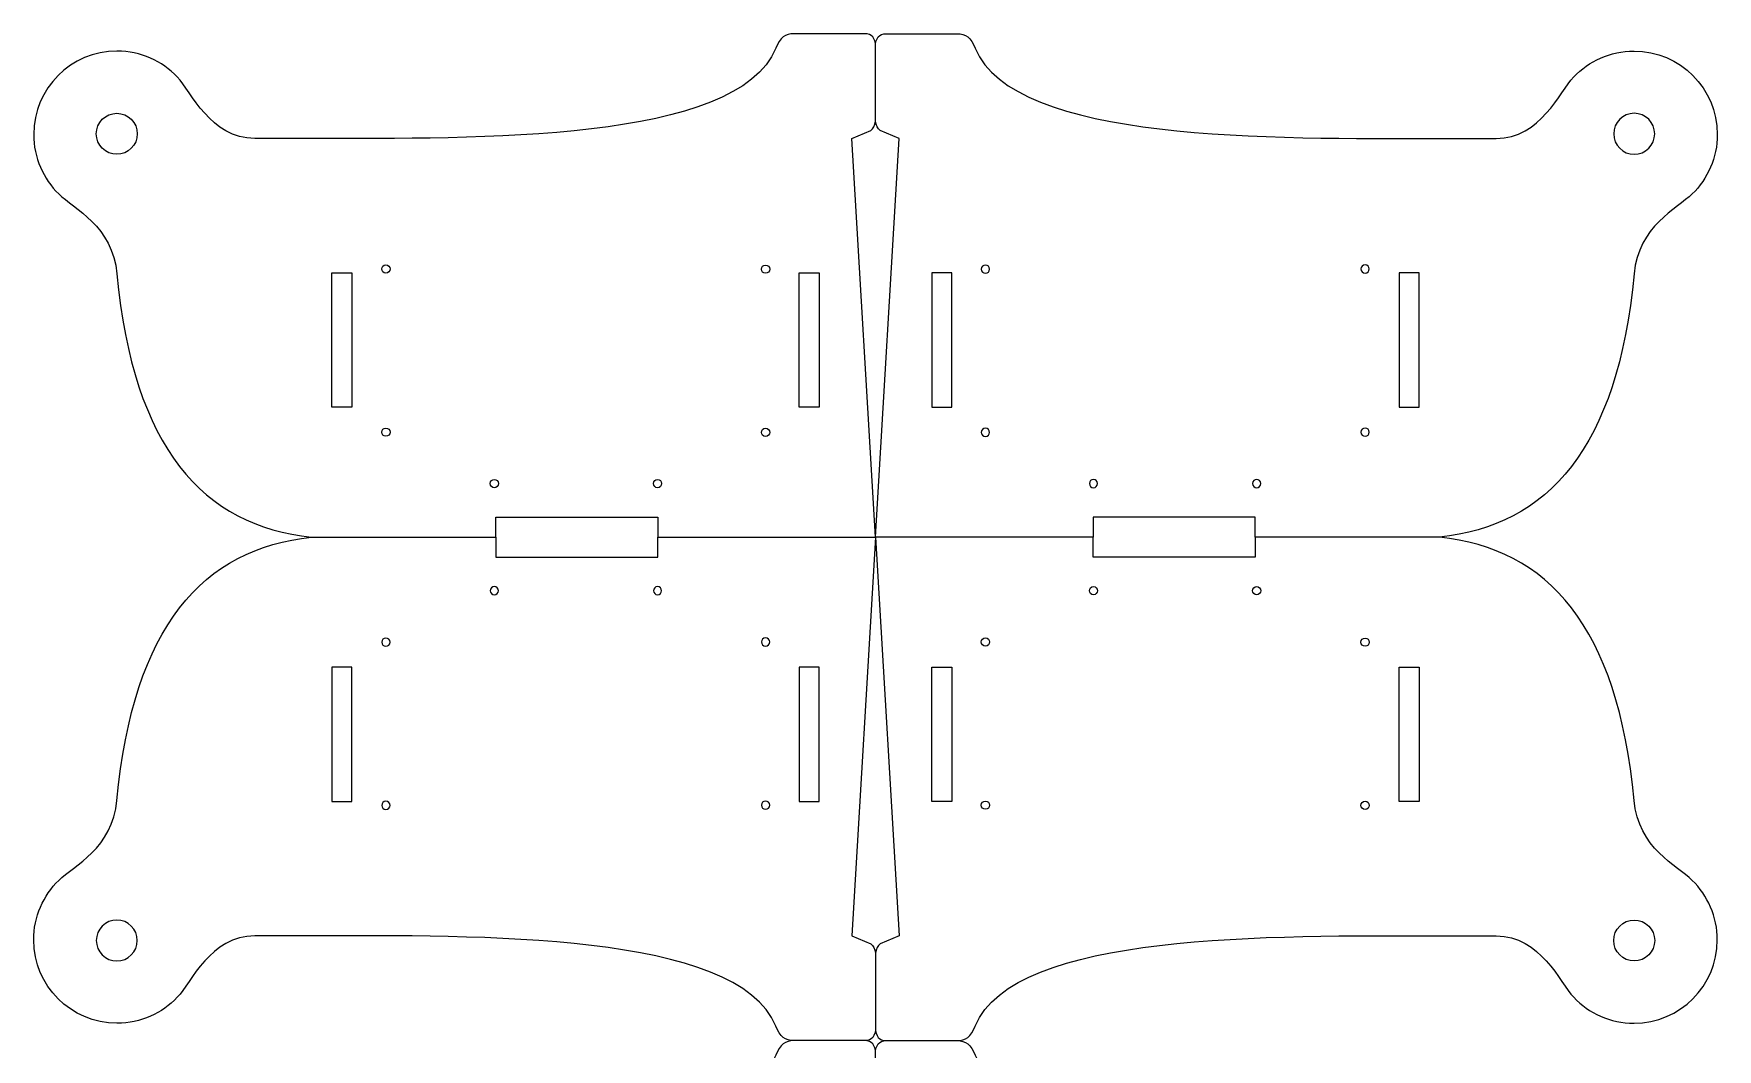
# Model space of a CAD drawing. Header units: millimetres. Extents: x -410 to 959, y -509 to 604.
# Drawn here: x 457 to 959, y 272 to 574 of the extents above; entities that cross this region are included whole.
import ezdxf

# ---------------------------------------------------------------- set-up
doc = ezdxf.new("R2010")
doc.units = ezdxf.units.MM
doc.header["$MEASUREMENT"] = 0
doc.layers.add('Layer 1', color=7, linetype='Continuous')

msp = doc.modelspace()

# ---------------------------------------------------------------- linework, layer by layer
at = {"layer": 'Layer 1', "color": 250, "lineweight": 9}
for points, knots in [([(481.8154, 502.8181), (486.5865, 451.1108), (507.4813, 427.7096), (539.8205, 424.3999), (539.8205, 424.3999), (539.8205, 424.3999), (594.7205, 424.3999), (594.7205, 424.3999), (594.7205, 424.3999), (594.7205, 424.3999), (594.7205, 430.3999), (594.7205, 430.3999), (594.7205, 430.3999), (594.7205, 430.3999), (642.9381, 430.3999), (642.9381, 430.3999), (642.9381, 430.3999), (642.9381, 430.3999), (642.9381, 424.3999), (642.9381, 424.3999), (642.9381, 424.3999), (642.9381, 424.3999), (707.8108, 424.3999), (707.8108, 424.3999), (707.8108, 424.3999), (707.8108, 424.3999), (700.8008, 543.1831), (700.8008, 543.1831), (700.8008, 543.1831), (700.8008, 543.1831), (706.4077, 545.5361), (706.4077, 545.5361), (706.4077, 545.5361), (707.1963, 546.1365), (707.6669, 547.0553), (707.8108, 548.3004), (707.8108, 548.3004), (707.8108, 548.3004), (707.8108, 570.5147), (707.8108, 570.5147), (707.8108, 570.5147), (707.8255, 573.1303), (706.7224, 574.3882), (704.5929, 574.3999), (704.5929, 574.3999), (704.5929, 574.3999), (683.5722, 574.3999), (683.5722, 574.3999), (683.5722, 574.3999), (680.8922, 574.3999), (679.4361, 573.2652), (678.1192, 570.0647), (678.1192, 570.0647), (666.6653, 541.925), (589.1764, 543.116), (539.5907, 543.1831), (539.5907, 543.1831), (539.5907, 543.1831), (522.9376, 543.1831), (522.9376, 543.1831)], [0, 0, 0, 0, 0.0625, 0.0625, 0.0625, 0.0625, 0.125, 0.125, 0.125, 0.125, 0.1875, 0.1875, 0.1875, 0.1875, 0.25, 0.25, 0.25, 0.25, 0.3125, 0.3125, 0.3125, 0.3125, 0.375, 0.375, 0.375, 0.375, 0.4375, 0.4375, 0.4375, 0.4375, 0.5, 0.5, 0.5, 0.5, 0.5625, 0.5625, 0.5625, 0.5625, 0.625, 0.625, 0.625, 0.625, 0.6875, 0.6875, 0.6875, 0.6875, 0.75, 0.75, 0.75, 0.75, 0.8125, 0.8125, 0.8125, 0.8125, 0.875, 0.875, 0.875, 0.875, 1, 1, 1, 1]), ([(933.8062, 502.8181), (929.0351, 451.1108), (908.1403, 427.7096), (875.8011, 424.3999), (875.8011, 424.3999), (875.8011, 424.3999), (820.9011, 424.3999), (820.9011, 424.3999), (820.9011, 424.3999), (820.9011, 424.3999), (820.9011, 430.3999), (820.9011, 430.3999), (820.9011, 430.3999), (820.9011, 430.3999), (772.6835, 430.3999), (772.6835, 430.3999), (772.6835, 430.3999), (772.6835, 430.3999), (772.6835, 424.3999), (772.6835, 424.3999), (772.6835, 424.3999), (772.6835, 424.3999), (707.8108, 424.3999), (707.8108, 424.3999), (707.8108, 424.3999), (707.8108, 424.3999), (714.8208, 543.1831), (714.8208, 543.1831), (714.8208, 543.1831), (714.8208, 543.1831), (709.2139, 545.5361), (709.2139, 545.5361), (709.2139, 545.5361), (708.4253, 546.1365), (707.9547, 547.0553), (707.8108, 548.3004), (707.8108, 548.3004), (707.8108, 548.3004), (707.8108, 570.5147), (707.8108, 570.5147), (707.8108, 570.5147), (707.7961, 573.1303), (708.8992, 574.3882), (711.0287, 574.3999), (711.0287, 574.3999), (711.0287, 574.3999), (732.0494, 574.3999), (732.0494, 574.3999), (732.0494, 574.3999), (734.7294, 574.3999), (736.1855, 573.2652), (737.5024, 570.0647), (737.5024, 570.0647), (748.9563, 541.925), (826.4452, 543.116), (876.0309, 543.1831), (876.0309, 543.1831), (876.0309, 543.1831), (892.684, 543.1831), (892.684, 543.1831)], [0, 0, 0, 0, 0.0625, 0.0625, 0.0625, 0.0625, 0.125, 0.125, 0.125, 0.125, 0.1875, 0.1875, 0.1875, 0.1875, 0.25, 0.25, 0.25, 0.25, 0.3125, 0.3125, 0.3125, 0.3125, 0.375, 0.375, 0.375, 0.375, 0.4375, 0.4375, 0.4375, 0.4375, 0.5, 0.5, 0.5, 0.5, 0.5625, 0.5625, 0.5625, 0.5625, 0.625, 0.625, 0.625, 0.625, 0.6875, 0.6875, 0.6875, 0.6875, 0.75, 0.75, 0.75, 0.75, 0.8125, 0.8125, 0.8125, 0.8125, 0.875, 0.875, 0.875, 0.875, 1, 1, 1, 1]), ([(522.9376, 543.1831), (509.5907, 543.1831), (504.0285, 557.0471), (499.7956, 561.4971), (499.7956, 561.4971), (495.2758, 566.2489), (488.8915, 569.2111), (481.8154, 569.2111), (481.8154, 569.2111), (468.1124, 569.2111), (457.0042, 558.1029), (457.0042, 544.3999), (457.0042, 544.3999), (457.0042, 537.4422), (459.8682, 531.1535), (464.4812, 526.6482), (464.4812, 526.6482), (468.9535, 522.2805), (480.5837, 517.0616), (481.8154, 502.8181)], [0, 0, 0, 0, 0.16666667, 0.16666667, 0.16666667, 0.16666667, 0.33333333, 0.33333333, 0.33333333, 0.33333333, 0.5, 0.5, 0.5, 0.5, 0.66666667, 0.66666667, 0.66666667, 0.66666667, 1, 1, 1, 1]), ([(892.684, 543.1831), (906.0309, 543.1831), (911.5931, 557.0471), (915.826, 561.4971), (915.826, 561.4971), (920.3458, 566.2489), (926.7301, 569.2111), (933.8062, 569.2111), (933.8062, 569.2111), (947.5092, 569.2111), (958.6174, 558.1029), (958.6174, 544.3999), (958.6174, 544.3999), (958.6174, 537.4422), (955.7534, 531.1535), (951.1404, 526.6482), (951.1404, 526.6482), (946.6681, 522.2805), (935.0379, 517.0616), (933.8062, 502.8181)], [0, 0, 0, 0, 0.16666667, 0.16666667, 0.16666667, 0.16666667, 0.33333333, 0.33333333, 0.33333333, 0.33333333, 0.5, 0.5, 0.5, 0.5, 0.66666667, 0.66666667, 0.66666667, 0.66666667, 1, 1, 1, 1]), ([(481.8154, 345.9817), (486.5865, 397.689), (507.4813, 421.0902), (539.8205, 424.3999), (539.8205, 424.3999), (539.8205, 424.3999), (594.7205, 424.3999), (594.7205, 424.3999), (594.7205, 424.3999), (594.7205, 424.3999), (594.7205, 418.3999), (594.7205, 418.3999), (594.7205, 418.3999), (594.7205, 418.3999), (642.9381, 418.3999), (642.9381, 418.3999), (642.9381, 418.3999), (642.9381, 418.3999), (642.9381, 424.3999), (642.9381, 424.3999), (642.9381, 424.3999), (642.9381, 424.3999), (707.8108, 424.3999), (707.8108, 424.3999), (707.8108, 424.3999), (707.8108, 424.3999), (700.8008, 305.6167), (700.8008, 305.6167), (700.8008, 305.6167), (700.8008, 305.6167), (706.4077, 303.2637), (706.4077, 303.2637), (706.4077, 303.2637), (707.1963, 302.6633), (707.6669, 301.7445), (707.8108, 300.4994), (707.8108, 300.4994), (707.8108, 300.4994), (707.8108, 278.2851), (707.8108, 278.2851), (707.8108, 278.2851), (707.8255, 275.6695), (706.7224, 274.4116), (704.5929, 274.3999), (704.5929, 274.3999), (704.5929, 274.3999), (683.5722, 274.3999), (683.5722, 274.3999), (683.5722, 274.3999), (680.8922, 274.3999), (679.4361, 275.5346), (678.1192, 278.7351), (678.1192, 278.7351), (666.6653, 306.8748), (589.1764, 305.6838), (539.5907, 305.6167), (539.5907, 305.6167), (539.5907, 305.6167), (522.9376, 305.6167), (522.9376, 305.6167)], [0, 0, 0, 0, 0.0625, 0.0625, 0.0625, 0.0625, 0.125, 0.125, 0.125, 0.125, 0.1875, 0.1875, 0.1875, 0.1875, 0.25, 0.25, 0.25, 0.25, 0.3125, 0.3125, 0.3125, 0.3125, 0.375, 0.375, 0.375, 0.375, 0.4375, 0.4375, 0.4375, 0.4375, 0.5, 0.5, 0.5, 0.5, 0.5625, 0.5625, 0.5625, 0.5625, 0.625, 0.625, 0.625, 0.625, 0.6875, 0.6875, 0.6875, 0.6875, 0.75, 0.75, 0.75, 0.75, 0.8125, 0.8125, 0.8125, 0.8125, 0.875, 0.875, 0.875, 0.875, 1, 1, 1, 1]), ([(933.8062, 345.9817), (929.0351, 397.689), (908.1403, 421.0902), (875.8011, 424.3999), (875.8011, 424.3999), (875.8011, 424.3999), (820.9011, 424.3999), (820.9011, 424.3999), (820.9011, 424.3999), (820.9011, 424.3999), (820.9011, 418.3999), (820.9011, 418.3999), (820.9011, 418.3999), (820.9011, 418.3999), (772.6835, 418.3999), (772.6835, 418.3999), (772.6835, 418.3999), (772.6835, 418.3999), (772.6835, 424.3999), (772.6835, 424.3999), (772.6835, 424.3999), (772.6835, 424.3999), (707.8108, 424.3999), (707.8108, 424.3999), (707.8108, 424.3999), (707.8108, 424.3999), (714.8208, 305.6167), (714.8208, 305.6167), (714.8208, 305.6167), (714.8208, 305.6167), (709.2139, 303.2637), (709.2139, 303.2637), (709.2139, 303.2637), (708.4253, 302.6633), (707.9547, 301.7445), (707.8108, 300.4994), (707.8108, 300.4994), (707.8108, 300.4994), (707.8108, 278.2851), (707.8108, 278.2851), (707.8108, 278.2851), (707.7961, 275.6695), (708.8992, 274.4116), (711.0287, 274.3999), (711.0287, 274.3999), (711.0287, 274.3999), (732.0494, 274.3999), (732.0494, 274.3999), (732.0494, 274.3999), (734.7294, 274.3999), (736.1855, 275.5346), (737.5024, 278.7351), (737.5024, 278.7351), (748.9563, 306.8748), (826.4452, 305.6838), (876.0309, 305.6167), (876.0309, 305.6167), (876.0309, 305.6167), (892.684, 305.6167), (892.684, 305.6167)], [0, 0, 0, 0, 0.0625, 0.0625, 0.0625, 0.0625, 0.125, 0.125, 0.125, 0.125, 0.1875, 0.1875, 0.1875, 0.1875, 0.25, 0.25, 0.25, 0.25, 0.3125, 0.3125, 0.3125, 0.3125, 0.375, 0.375, 0.375, 0.375, 0.4375, 0.4375, 0.4375, 0.4375, 0.5, 0.5, 0.5, 0.5, 0.5625, 0.5625, 0.5625, 0.5625, 0.625, 0.625, 0.625, 0.625, 0.6875, 0.6875, 0.6875, 0.6875, 0.75, 0.75, 0.75, 0.75, 0.8125, 0.8125, 0.8125, 0.8125, 0.875, 0.875, 0.875, 0.875, 1, 1, 1, 1]), ([(522.9376, 305.6167), (509.5907, 305.6167), (504.0285, 291.7527), (499.7956, 287.3027), (499.7956, 287.3027), (495.2758, 282.5509), (488.8915, 279.5887), (481.8154, 279.5887), (481.8154, 279.5887), (468.1124, 279.5887), (457.0042, 290.6969), (457.0042, 304.3999), (457.0042, 304.3999), (457.0042, 311.3576), (459.8682, 317.6463), (464.4812, 322.1516), (464.4812, 322.1516), (468.9535, 326.5193), (480.5837, 331.7382), (481.8154, 345.9817)], [0, 0, 0, 0, 0.16666667, 0.16666667, 0.16666667, 0.16666667, 0.33333333, 0.33333333, 0.33333333, 0.33333333, 0.5, 0.5, 0.5, 0.5, 0.66666667, 0.66666667, 0.66666667, 0.66666667, 1, 1, 1, 1]), ([(892.684, 305.6167), (906.0309, 305.6167), (911.5931, 291.7527), (915.826, 287.3027), (915.826, 287.3027), (920.3458, 282.5509), (926.7301, 279.5887), (933.8062, 279.5887), (933.8062, 279.5887), (947.5092, 279.5887), (958.6174, 290.6969), (958.6174, 304.3999), (958.6174, 304.3999), (958.6174, 311.3576), (955.7534, 317.6463), (951.1404, 322.1516), (951.1404, 322.1516), (946.6681, 326.5193), (935.0379, 331.7382), (933.8062, 345.9817)], [0, 0, 0, 0, 0.16666667, 0.16666667, 0.16666667, 0.16666667, 0.33333333, 0.33333333, 0.33333333, 0.33333333, 0.5, 0.5, 0.5, 0.5, 0.66666667, 0.66666667, 0.66666667, 0.66666667, 1, 1, 1, 1]), ([(481.8154, 202.8181), (486.5865, 151.1108), (507.4813, 127.7096), (539.8205, 124.3999), (539.8205, 124.3999), (595.8173, 124.3999), (651.814, 124.3999), (707.8108, 124.3999), (707.8108, 124.3999), (707.8108, 124.3999), (700.8008, 243.1831), (700.8008, 243.1831), (700.8008, 243.1831), (700.8008, 243.1831), (706.4077, 245.5361), (706.4077, 245.5361), (706.4077, 245.5361), (707.1963, 246.1365), (707.6669, 247.0553), (707.8108, 248.3004), (707.8108, 248.3004), (707.8108, 248.3004), (707.8108, 270.5147), (707.8108, 270.5147), (707.8108, 270.5147), (707.8255, 273.1303), (706.7224, 274.3882), (704.5929, 274.3999), (704.5929, 274.3999), (704.5929, 274.3999), (683.5722, 274.3999), (683.5722, 274.3999), (683.5722, 274.3999), (680.8922, 274.3999), (679.4361, 273.2652), (678.1192, 270.0647), (678.1192, 270.0647), (666.6653, 241.925), (589.1764, 243.116), (539.5907, 243.1831), (539.5907, 243.1831), (539.5907, 243.1831), (522.9376, 243.1831), (522.9376, 243.1831)], [0, 0, 0, 0, 0.08333333, 0.08333333, 0.08333333, 0.08333333, 0.16666667, 0.16666667, 0.16666667, 0.16666667, 0.25, 0.25, 0.25, 0.25, 0.33333333, 0.33333333, 0.33333333, 0.33333333, 0.41666667, 0.41666667, 0.41666667, 0.41666667, 0.5, 0.5, 0.5, 0.5, 0.58333333, 0.58333333, 0.58333333, 0.58333333, 0.66666667, 0.66666667, 0.66666667, 0.66666667, 0.75, 0.75, 0.75, 0.75, 0.83333333, 0.83333333, 0.83333333, 0.83333333, 1, 1, 1, 1]), ([(933.8062, 202.8181), (929.0351, 151.1108), (908.1403, 127.7096), (875.8011, 124.3999), (875.8011, 124.3999), (819.8043, 124.3999), (763.8076, 124.3999), (707.8108, 124.3999), (707.8108, 124.3999), (707.8108, 124.3999), (714.8208, 243.1831), (714.8208, 243.1831), (714.8208, 243.1831), (714.8208, 243.1831), (709.2139, 245.5361), (709.2139, 245.5361), (709.2139, 245.5361), (708.4253, 246.1365), (707.9547, 247.0553), (707.8108, 248.3004), (707.8108, 248.3004), (707.8108, 248.3004), (707.8108, 270.5147), (707.8108, 270.5147), (707.8108, 270.5147), (707.7961, 273.1303), (708.8992, 274.3882), (711.0287, 274.3999), (711.0287, 274.3999), (711.0287, 274.3999), (732.0494, 274.3999), (732.0494, 274.3999), (732.0494, 274.3999), (734.7294, 274.3999), (736.1855, 273.2652), (737.5024, 270.0647), (737.5024, 270.0647), (748.9563, 241.925), (826.4452, 243.116), (876.0309, 243.1831), (876.0309, 243.1831), (876.0309, 243.1831), (892.684, 243.1831), (892.684, 243.1831)], [0, 0, 0, 0, 0.08333333, 0.08333333, 0.08333333, 0.08333333, 0.16666667, 0.16666667, 0.16666667, 0.16666667, 0.25, 0.25, 0.25, 0.25, 0.33333333, 0.33333333, 0.33333333, 0.33333333, 0.41666667, 0.41666667, 0.41666667, 0.41666667, 0.5, 0.5, 0.5, 0.5, 0.58333333, 0.58333333, 0.58333333, 0.58333333, 0.66666667, 0.66666667, 0.66666667, 0.66666667, 0.75, 0.75, 0.75, 0.75, 0.83333333, 0.83333333, 0.83333333, 0.83333333, 1, 1, 1, 1])]:
    msp.add_open_spline(points, degree=3, knots=knots, dxfattribs=at)
at = {"layer": 'Layer 1', "color": 153, "lineweight": 9}
for points in [[(475.6711, 544.567), (475.6711, 541.1981), (478.4021, 538.467), (481.7711, 538.467), (481.7711, 538.467), (485.1401, 538.467), (487.8711, 541.1981), (487.8711, 544.567), (487.8711, 544.567), (487.8711, 547.9359), (485.1401, 550.667), (481.7711, 550.667), (481.7711, 550.667), (478.4021, 550.667), (475.6711, 547.9359), (475.6711, 544.567)], [(939.9505, 544.567), (939.9505, 541.1981), (937.2195, 538.467), (933.8505, 538.467), (933.8505, 538.467), (930.4815, 538.467), (927.7505, 541.1981), (927.7505, 544.567), (927.7505, 544.567), (927.7505, 547.9359), (930.4815, 550.667), (933.8505, 550.667), (933.8505, 550.667), (937.2195, 550.667), (939.9505, 547.9359), (939.9505, 544.567)], [(475.6711, 304.2328), (475.6711, 307.6017), (478.4021, 310.3328), (481.7711, 310.3328), (481.7711, 310.3328), (485.1401, 310.3328), (487.8711, 307.6017), (487.8711, 304.2328), (487.8711, 304.2328), (487.8711, 300.8639), (485.1401, 298.1328), (481.7711, 298.1328), (481.7711, 298.1328), (478.4021, 298.1328), (475.6711, 300.8639), (475.6711, 304.2328)], [(939.9505, 304.2328), (939.9505, 307.6017), (937.2195, 310.3328), (933.8505, 310.3328), (933.8505, 310.3328), (930.4815, 310.3328), (927.7505, 307.6017), (927.7505, 304.2328), (927.7505, 304.2328), (927.7505, 300.8639), (930.4815, 298.1328), (933.8505, 298.1328), (933.8505, 298.1328), (937.2195, 298.1328), (939.9505, 300.8639), (939.9505, 304.2328)]]:
    msp.add_open_spline(points, degree=3, knots=[0, 0, 0, 0, 0.2, 0.2, 0.2, 0.2, 0.4, 0.4, 0.4, 0.4, 0.6, 0.6, 0.6, 0.6, 1, 1, 1, 1], dxfattribs=at)
at = {"layer": 'Layer 1', "color": 250, "lineweight": 20}
for points in [[(545.8108, 503.1379), (545.8108, 503.1379), (545.8108, 463.1378), (545.8108, 463.1378), (545.8108, 463.1378), (545.8108, 463.1378), (551.8108, 463.1378), (551.8108, 463.1378), (551.8108, 463.1378), (551.8108, 463.1378), (551.8108, 503.1379), (551.8108, 503.1379), (551.8108, 503.1379), (551.8108, 503.1379), (545.8108, 503.1379), (545.8108, 503.1379)], [(563.1848, 504.3079), (563.1848, 504.9789), (562.6251, 505.5227), (561.9348, 505.5227), (561.9348, 505.5227), (561.2445, 505.5227), (560.6848, 504.9789), (560.6848, 504.3079), (560.6848, 504.3079), (560.6848, 503.637), (561.2445, 503.0931), (561.9348, 503.0931), (561.9348, 503.0931), (562.6251, 503.0931), (563.1848, 503.637), (563.1848, 504.3079)], [(676.2983, 504.2526), (676.2983, 504.9236), (675.7386, 505.4674), (675.0483, 505.4674), (675.0483, 505.4674), (674.358, 505.4674), (673.7983, 504.9236), (673.7983, 504.2526), (673.7983, 504.2526), (673.7983, 503.5817), (674.358, 503.0378), (675.0483, 503.0378), (675.0483, 503.0378), (675.7386, 503.0378), (676.2983, 503.5817), (676.2983, 504.2526)], [(685.0205, 503.1379), (685.0205, 503.1379), (685.0205, 463.1378), (685.0205, 463.1378), (685.0205, 463.1378), (685.0205, 463.1378), (691.0205, 463.1378), (691.0205, 463.1378), (691.0205, 463.1378), (691.0205, 463.1378), (691.0205, 503.1379), (691.0205, 503.1379), (691.0205, 503.1379), (691.0205, 503.1379), (685.0205, 503.1379), (685.0205, 503.1379)], [(730.6011, 503.1379), (730.6011, 503.1379), (730.6011, 463.1378), (730.6011, 463.1378), (730.6011, 463.1378), (730.6011, 463.1378), (724.6011, 463.1378), (724.6011, 463.1378), (724.6011, 463.1378), (724.6011, 463.1378), (724.6011, 503.1379), (724.6011, 503.1379), (724.6011, 503.1379), (724.6011, 503.1379), (730.6011, 503.1379), (730.6011, 503.1379)], [(739.3233, 504.2526), (739.3233, 504.9236), (739.883, 505.4674), (740.5733, 505.4674), (740.5733, 505.4674), (741.2636, 505.4674), (741.8233, 504.9236), (741.8233, 504.2526), (741.8233, 504.2526), (741.8233, 503.5817), (741.2636, 503.0378), (740.5733, 503.0378), (740.5733, 503.0378), (739.883, 503.0378), (739.3233, 503.5817), (739.3233, 504.2526)], [(852.4368, 504.3079), (852.4368, 504.9789), (852.9965, 505.5227), (853.6868, 505.5227), (853.6868, 505.5227), (854.3771, 505.5227), (854.9368, 504.9789), (854.9368, 504.3079), (854.9368, 504.3079), (854.9368, 503.637), (854.3771, 503.0931), (853.6868, 503.0931), (853.6868, 503.0931), (852.9965, 503.0931), (852.4368, 503.637), (852.4368, 504.3079)], [(869.8108, 503.1379), (869.8108, 503.1379), (869.8108, 463.1378), (869.8108, 463.1378), (869.8108, 463.1378), (869.8108, 463.1378), (863.8108, 463.1378), (863.8108, 463.1378), (863.8108, 463.1378), (863.8108, 463.1378), (863.8108, 503.1379), (863.8108, 503.1379), (863.8108, 503.1379), (863.8108, 503.1379), (869.8108, 503.1379), (869.8108, 503.1379)], [(563.1848, 455.6799), (563.1848, 456.3509), (562.6251, 456.8947), (561.9348, 456.8947), (561.9348, 456.8947), (561.2445, 456.8947), (560.6848, 456.3509), (560.6848, 455.6799), (560.6848, 455.6799), (560.6848, 455.0089), (561.2445, 454.4651), (561.9348, 454.4651), (561.9348, 454.4651), (562.6251, 454.4651), (563.1848, 455.0089), (563.1848, 455.6799)], [(676.2983, 455.6246), (676.2983, 456.2956), (675.7386, 456.8394), (675.0483, 456.8394), (675.0483, 456.8394), (674.358, 456.8394), (673.7983, 456.2956), (673.7983, 455.6246), (673.7983, 455.6246), (673.7983, 454.9536), (674.358, 454.4098), (675.0483, 454.4098), (675.0483, 454.4098), (675.7386, 454.4098), (676.2983, 454.9536), (676.2983, 455.6246)], [(739.3233, 455.6246), (739.3233, 456.2956), (739.883, 456.8394), (740.5733, 456.8394), (740.5733, 456.8394), (741.2636, 456.8394), (741.8233, 456.2956), (741.8233, 455.6246), (741.8233, 455.6246), (741.8233, 454.9536), (741.2636, 454.4098), (740.5733, 454.4098), (740.5733, 454.4098), (739.883, 454.4098), (739.3233, 454.9536), (739.3233, 455.6246)], [(852.4368, 455.6799), (852.4368, 456.3509), (852.9965, 456.8947), (853.6868, 456.8947), (853.6868, 456.8947), (854.3771, 456.8947), (854.9368, 456.3509), (854.9368, 455.6799), (854.9368, 455.6799), (854.9368, 455.0089), (854.3771, 454.4651), (853.6868, 454.4651), (853.6868, 454.4651), (852.9965, 454.4651), (852.4368, 455.0089), (852.4368, 455.6799)], [(594.2493, 441.6001), (593.5783, 441.6001), (593.0345, 441.0404), (593.0345, 440.3501), (593.0345, 440.3501), (593.0345, 439.6598), (593.5783, 439.1001), (594.2493, 439.1001), (594.2493, 439.1001), (594.9202, 439.1001), (595.4641, 439.6598), (595.4641, 440.3501), (595.4641, 440.3501), (595.4641, 441.0404), (594.9202, 441.6001), (594.2493, 441.6001)], [(642.8773, 441.6001), (642.2063, 441.6001), (641.6625, 441.0404), (641.6625, 440.3501), (641.6625, 440.3501), (641.6625, 439.6598), (642.2063, 439.1001), (642.8773, 439.1001), (642.8773, 439.1001), (643.5483, 439.1001), (644.0921, 439.6598), (644.0921, 440.3501), (644.0921, 440.3501), (644.0921, 441.0404), (643.5483, 441.6001), (642.8773, 441.6001)], [(772.7443, 441.6001), (773.4153, 441.6001), (773.9591, 441.0404), (773.9591, 440.3501), (773.9591, 440.3501), (773.9591, 439.6598), (773.4153, 439.1001), (772.7443, 439.1001), (772.7443, 439.1001), (772.0733, 439.1001), (771.5295, 439.6598), (771.5295, 440.3501), (771.5295, 440.3501), (771.5295, 441.0404), (772.0733, 441.6001), (772.7443, 441.6001)], [(821.3723, 441.6001), (822.0433, 441.6001), (822.5871, 441.0404), (822.5871, 440.3501), (822.5871, 440.3501), (822.5871, 439.6598), (822.0433, 439.1001), (821.3723, 439.1001), (821.3723, 439.1001), (820.7014, 439.1001), (820.1575, 439.6598), (820.1575, 440.3501), (820.1575, 440.3501), (820.1575, 441.0404), (820.7014, 441.6001), (821.3723, 441.6001)], [(594.2493, 407.1997), (593.5783, 407.1997), (593.0345, 407.7594), (593.0345, 408.4497), (593.0345, 408.4497), (593.0345, 409.14), (593.5783, 409.6997), (594.2493, 409.6997), (594.2493, 409.6997), (594.9202, 409.6997), (595.4641, 409.14), (595.4641, 408.4497), (595.4641, 408.4497), (595.4641, 407.7594), (594.9202, 407.1997), (594.2493, 407.1997)], [(642.8773, 407.1997), (642.2063, 407.1997), (641.6625, 407.7594), (641.6625, 408.4497), (641.6625, 408.4497), (641.6625, 409.14), (642.2063, 409.6997), (642.8773, 409.6997), (642.8773, 409.6997), (643.5483, 409.6997), (644.0921, 409.14), (644.0921, 408.4497), (644.0921, 408.4497), (644.0921, 407.7594), (643.5483, 407.1997), (642.8773, 407.1997)], [(772.7443, 407.1997), (773.4153, 407.1997), (773.9591, 407.7594), (773.9591, 408.4497), (773.9591, 408.4497), (773.9591, 409.14), (773.4153, 409.6997), (772.7443, 409.6997), (772.7443, 409.6997), (772.0733, 409.6997), (771.5295, 409.14), (771.5295, 408.4497), (771.5295, 408.4497), (771.5295, 407.7594), (772.0733, 407.1997), (772.7443, 407.1997)], [(821.3723, 407.1997), (822.0433, 407.1997), (822.5871, 407.7594), (822.5871, 408.4497), (822.5871, 408.4497), (822.5871, 409.14), (822.0433, 409.6997), (821.3723, 409.6997), (821.3723, 409.6997), (820.7014, 409.6997), (820.1575, 409.14), (820.1575, 408.4497), (820.1575, 408.4497), (820.1575, 407.7594), (820.7014, 407.1997), (821.3723, 407.1997)], [(563.1848, 393.1199), (563.1848, 392.4489), (562.6251, 391.9051), (561.9348, 391.9051), (561.9348, 391.9051), (561.2445, 391.9051), (560.6848, 392.4489), (560.6848, 393.1199), (560.6848, 393.1199), (560.6848, 393.7909), (561.2445, 394.3347), (561.9348, 394.3347), (561.9348, 394.3347), (562.6251, 394.3347), (563.1848, 393.7909), (563.1848, 393.1199)], [(676.2983, 393.1752), (676.2983, 392.5042), (675.7386, 391.9604), (675.0483, 391.9604), (675.0483, 391.9604), (674.358, 391.9604), (673.7983, 392.5042), (673.7983, 393.1752), (673.7983, 393.1752), (673.7983, 393.8462), (674.358, 394.39), (675.0483, 394.39), (675.0483, 394.39), (675.7386, 394.39), (676.2983, 393.8462), (676.2983, 393.1752)], [(739.3233, 393.1752), (739.3233, 392.5042), (739.883, 391.9604), (740.5733, 391.9604), (740.5733, 391.9604), (741.2636, 391.9604), (741.8233, 392.5042), (741.8233, 393.1752), (741.8233, 393.1752), (741.8233, 393.8462), (741.2636, 394.39), (740.5733, 394.39), (740.5733, 394.39), (739.883, 394.39), (739.3233, 393.8462), (739.3233, 393.1752)], [(852.4368, 393.1199), (852.4368, 392.4489), (852.9965, 391.9051), (853.6868, 391.9051), (853.6868, 391.9051), (854.3771, 391.9051), (854.9368, 392.4489), (854.9368, 393.1199), (854.9368, 393.1199), (854.9368, 393.7909), (854.3771, 394.3347), (853.6868, 394.3347), (853.6868, 394.3347), (852.9965, 394.3347), (852.4368, 393.7909), (852.4368, 393.1199)], [(545.8108, 345.6619), (545.8108, 345.6619), (545.8108, 385.662), (545.8108, 385.662), (545.8108, 385.662), (545.8108, 385.662), (551.8108, 385.662), (551.8108, 385.662), (551.8108, 385.662), (551.8108, 385.662), (551.8108, 345.6619), (551.8108, 345.6619), (551.8108, 345.6619), (551.8108, 345.6619), (545.8108, 345.6619), (545.8108, 345.6619)], [(685.0205, 345.6619), (685.0205, 345.6619), (685.0205, 385.662), (685.0205, 385.662), (685.0205, 385.662), (685.0205, 385.662), (691.0205, 385.662), (691.0205, 385.662), (691.0205, 385.662), (691.0205, 385.662), (691.0205, 345.6619), (691.0205, 345.6619), (691.0205, 345.6619), (691.0205, 345.6619), (685.0205, 345.6619), (685.0205, 345.6619)], [(730.6011, 345.6619), (730.6011, 345.6619), (730.6011, 385.662), (730.6011, 385.662), (730.6011, 385.662), (730.6011, 385.662), (724.6011, 385.662), (724.6011, 385.662), (724.6011, 385.662), (724.6011, 385.662), (724.6011, 345.6619), (724.6011, 345.6619), (724.6011, 345.6619), (724.6011, 345.6619), (730.6011, 345.6619), (730.6011, 345.6619)], [(869.8108, 345.6619), (869.8108, 345.6619), (869.8108, 385.662), (869.8108, 385.662), (869.8108, 385.662), (869.8108, 385.662), (863.8108, 385.662), (863.8108, 385.662), (863.8108, 385.662), (863.8108, 385.662), (863.8108, 345.6619), (863.8108, 345.6619), (863.8108, 345.6619), (863.8108, 345.6619), (869.8108, 345.6619), (869.8108, 345.6619)], [(563.1848, 344.4919), (563.1848, 343.8209), (562.6251, 343.2771), (561.9348, 343.2771), (561.9348, 343.2771), (561.2445, 343.2771), (560.6848, 343.8209), (560.6848, 344.4919), (560.6848, 344.4919), (560.6848, 345.1628), (561.2445, 345.7067), (561.9348, 345.7067), (561.9348, 345.7067), (562.6251, 345.7067), (563.1848, 345.1628), (563.1848, 344.4919)], [(676.2983, 344.5472), (676.2983, 343.8762), (675.7386, 343.3324), (675.0483, 343.3324), (675.0483, 343.3324), (674.358, 343.3324), (673.7983, 343.8762), (673.7983, 344.5472), (673.7983, 344.5472), (673.7983, 345.2181), (674.358, 345.762), (675.0483, 345.762), (675.0483, 345.762), (675.7386, 345.762), (676.2983, 345.2181), (676.2983, 344.5472)], [(739.3233, 344.5472), (739.3233, 343.8762), (739.883, 343.3324), (740.5733, 343.3324), (740.5733, 343.3324), (741.2636, 343.3324), (741.8233, 343.8762), (741.8233, 344.5472), (741.8233, 344.5472), (741.8233, 345.2181), (741.2636, 345.762), (740.5733, 345.762), (740.5733, 345.762), (739.883, 345.762), (739.3233, 345.2181), (739.3233, 344.5472)], [(852.4368, 344.4919), (852.4368, 343.8209), (852.9965, 343.2771), (853.6868, 343.2771), (853.6868, 343.2771), (854.3771, 343.2771), (854.9368, 343.8209), (854.9368, 344.4919), (854.9368, 344.4919), (854.9368, 345.1628), (854.3771, 345.7067), (853.6868, 345.7067), (853.6868, 345.7067), (852.9965, 345.7067), (852.4368, 345.1628), (852.4368, 344.4919)]]:
    msp.add_open_spline(points, degree=3, knots=[0, 0, 0, 0, 0.2, 0.2, 0.2, 0.2, 0.4, 0.4, 0.4, 0.4, 0.6, 0.6, 0.6, 0.6, 1, 1, 1, 1], dxfattribs=at)

doc.saveas('drawing.dxf')
